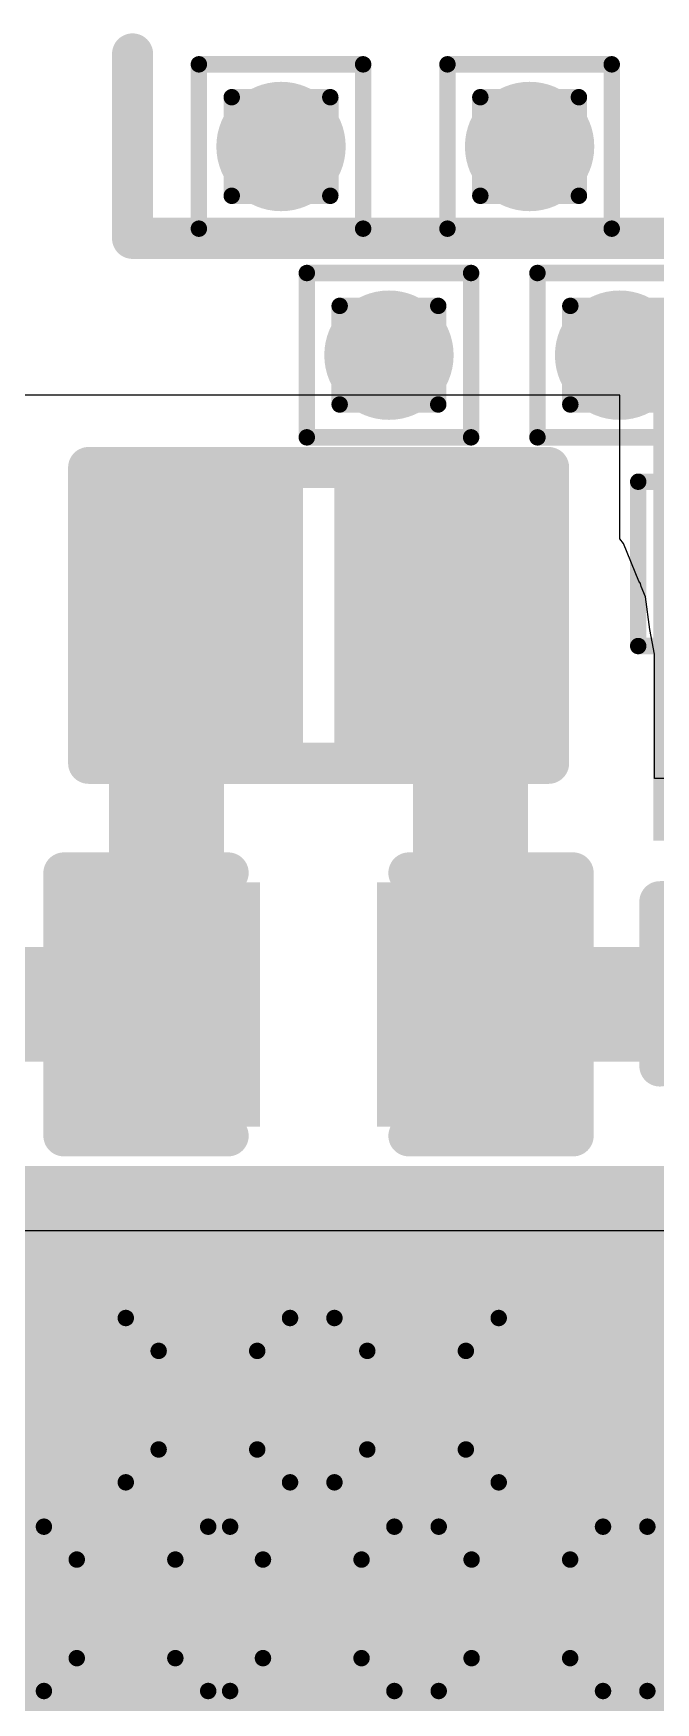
# Model space of a CAD drawing. Header units: inches. Extents: x -12 to 5357, y -8 to 5291.
# Drawn here: x 37.17 to 39.09, y 30.02 to 35.18 of the extents above; entities that cross this region are included whole.
import ezdxf

# ---------------------------------------------------------------- set-up
doc = ezdxf.new("R2010")
doc.units = ezdxf.units.IN
for name, color, linetype in [('Bottom Layer', 5, 'Continuous'), ('Drill Drawing', 1, 'Continuous'), ('Ground', 16, 'Continuous'), ('Power', 76, 'Continuous'), ('Top Layer', 1, 'Continuous'), ('Top Overlay', 2, 'Continuous'), ('Top Paste', 8, 'Continuous'), ('Top Solder', 216, 'Continuous'), ('Via Holes', 16, 'Continuous')]:
    doc.layers.add(name, color=color, linetype=linetype)

# ---------------------------------------------------------------- blocks, each defined once
blk = doc.blocks.new('IND_0402_65')
at = {"layer": 'Top Layer'}
for points in [[(-0.55, 0.3), (-0.15, 0.3), (-0.15, -0.3), (-0.55, -0.3)], [(0.15, 0.3), (0.55, 0.3), (0.55, -0.3), (0.15, -0.3)]]:
    blk.add_hatch(color=1, dxfattribs=at).paths.add_polyline_path(points)
at = {"layer": 'Top Paste'}
for points in [[(-0.55, 0.3), (-0.15, 0.3), (-0.15, -0.3), (-0.55, -0.3)], [(0.15, 0.3), (0.55, 0.3), (0.55, -0.3), (0.15, -0.3)]]:
    blk.add_hatch(color=8, dxfattribs=at).paths.add_polyline_path(points)
at = {"layer": 'Top Solder'}
for points in [[(-0.6516, 0.4016), (-0.0484, 0.4016), (-0.0484, -0.4016), (-0.6516, -0.4016)], [(0.0484, 0.4016), (0.6516, 0.4016), (0.6516, -0.4016), (0.0484, -0.4016)]]:
    blk.add_hatch(color=216, dxfattribs=at).paths.add_polyline_path(points)
at = {"layer": 'Top Overlay'}
for points in [[(-0.7112, -0.4572, 0.127, 0.127, 0), (-0.7112, 0.4572, 0.127, 0.127, 0)], [(-0.7112, 0.4572, 0.127, 0.127, 0), (-0.3048, 0.4572, 0.127, 0.127, 0)], [(-0.3048, 0.4572, 0.127, 0.127, 0), (0.7112, 0.4572, 0.127, 0.127, 0)], [(0.7112, -0.4572, 0.127, 0.127, 0), (0.7112, 0.4572, 0.127, 0.127, 0)], [(-0.7112, -0.4572, 0.127, 0.127, 0), (-0.3048, -0.4572, 0.127, 0.127, 0)], [(-0.3048, -0.4572, 0.127, 0.127, 0), (0.7112, -0.4572, 0.127, 0.127, 0)]]:
    blk.add_lwpolyline(points, format="xyseb", dxfattribs=at)
for points in [[(-0.7429, 0.4572, 0.0635, 0.0635, 1), (-0.6794, 0.4572, 0.0635, 0.0635, 1)], [(-0.7429, 0.4572, 0.0635, 0.0635, 1), (-0.6794, 0.4572, 0.0635, 0.0635, 1)], [(-0.3366, 0.4572, 0.0635, 0.0635, 1), (-0.2731, 0.4572, 0.0635, 0.0635, 1)], [(-0.3366, 0.4572, 0.0635, 0.0635, 1), (-0.2731, 0.4572, 0.0635, 0.0635, 1)], [(0.6794, 0.4572, 0.0635, 0.0635, 1), (0.7429, 0.4572, 0.0635, 0.0635, 1)], [(0.6794, 0.4572, 0.0635, 0.0635, 1), (0.7429, 0.4572, 0.0635, 0.0635, 1)], [(-0.7429, -0.4572, 0.0635, 0.0635, 1), (-0.6794, -0.4572, 0.0635, 0.0635, 1)], [(-0.7429, -0.4572, 0.0635, 0.0635, 1), (-0.6794, -0.4572, 0.0635, 0.0635, 1)], [(-0.3366, -0.4572, 0.0635, 0.0635, 1), (-0.2731, -0.4572, 0.0635, 0.0635, 1)], [(-0.3366, -0.4572, 0.0635, 0.0635, 1), (-0.2731, -0.4572, 0.0635, 0.0635, 1)], [(0.6794, -0.4572, 0.0635, 0.0635, 1), (0.7429, -0.4572, 0.0635, 0.0635, 1)], [(0.6794, -0.4572, 0.0635, 0.0635, 1), (0.7429, -0.4572, 0.0635, 0.0635, 1)]]:
    blk.add_lwpolyline(points, format="xyseb", close=True, dxfattribs=at)
blk = doc.blocks.new('C___0402_93')
at = {"layer": 'Top Layer'}
for points in [[(-0.6985, -0.3175), (-0.6985, 0.3175), (-0.2413, 0.3175), (-0.2413, -0.3175)], [(0.2413, -0.3175), (0.2413, 0.3175), (0.6985, 0.3175), (0.6985, -0.3175)]]:
    blk.add_hatch(color=1, dxfattribs=at).paths.add_polyline_path(points)
at = {"layer": 'Top Paste'}
for points in [[(-0.6985, -0.3175), (-0.6985, 0.3175), (-0.2413, 0.3175), (-0.2413, -0.3175)], [(0.2413, -0.3175), (0.2413, 0.3175), (0.6985, 0.3175), (0.6985, -0.3175)]]:
    blk.add_hatch(color=8, dxfattribs=at).paths.add_polyline_path(points)
at = {"layer": 'Top Solder'}
for points in [[(-0.7585, -0.3775), (-0.7585, 0.3775), (-0.1813, 0.3775), (-0.1813, -0.3775)], [(0.1813, -0.3775), (0.1813, 0.3775), (0.7585, 0.3775), (0.7585, -0.3775)]]:
    blk.add_hatch(color=216, dxfattribs=at).paths.add_polyline_path(points)
at = {"layer": 'Top Overlay'}
for points in [[(-0.7874, 0.4064, 0.127, 0.127, 0), (-0.7874, -0.4064, 0.127, 0.127, 0)], [(-0.2794, 0.4064, 0.127, 0.127, 0), (-0.7874, 0.4064, 0.127, 0.127, 0)], [(0.2794, 0.4064, 0.127, 0.127, 0), (0.7874, 0.4064, 0.127, 0.127, 0)], [(0.7874, 0.4064, 0.127, 0.127, 0), (0.7874, -0.4064, 0.127, 0.127, 0)], [(-0.7874, -0.4064, 0.127, 0.127, 0), (-0.2794, -0.4064, 0.127, 0.127, 0)], [(0.2794, -0.4064, 0.127, 0.127, 0), (0.7874, -0.4064, 0.127, 0.127, 0)]]:
    blk.add_lwpolyline(points, format="xyseb", dxfattribs=at)
for points in [[(-0.8191, 0.4064, 0.0635, 0.0635, 1), (-0.7556, 0.4064, 0.0635, 0.0635, 1)], [(-0.8191, 0.4064, 0.0635, 0.0635, 1), (-0.7556, 0.4064, 0.0635, 0.0635, 1)], [(-0.3112, 0.4064, 0.0635, 0.0635, 1), (-0.2477, 0.4064, 0.0635, 0.0635, 1)], [(0.2477, 0.4064, 0.0635, 0.0635, 1), (0.3111, 0.4064, 0.0635, 0.0635, 1)], [(0.7556, 0.4064, 0.0635, 0.0635, 1), (0.8191, 0.4064, 0.0635, 0.0635, 1)], [(0.7556, 0.4064, 0.0635, 0.0635, 1), (0.8191, 0.4064, 0.0635, 0.0635, 1)], [(-0.8191, -0.4064, 0.0635, 0.0635, 1), (-0.7556, -0.4064, 0.0635, 0.0635, 1)], [(-0.8191, -0.4064, 0.0635, 0.0635, 1), (-0.7556, -0.4064, 0.0635, 0.0635, 1)], [(-0.3112, -0.4064, 0.0635, 0.0635, 1), (-0.2477, -0.4064, 0.0635, 0.0635, 1)], [(0.2477, -0.4064, 0.0635, 0.0635, 1), (0.3111, -0.4064, 0.0635, 0.0635, 1)], [(0.7556, -0.4064, 0.0635, 0.0635, 1), (0.8191, -0.4064, 0.0635, 0.0635, 1)], [(0.7556, -0.4064, 0.0635, 0.0635, 1), (0.8191, -0.4064, 0.0635, 0.0635, 1)]]:
    blk.add_lwpolyline(points, format="xyseb", close=True, dxfattribs=at)
blk = doc.blocks.new('C___0402_98')
at = {"layer": 'Top Layer'}
for points in [[(-0.6985, -0.3175), (-0.6985, 0.3175), (-0.2413, 0.3175), (-0.2413, -0.3175)], [(0.2413, -0.3175), (0.2413, 0.3175), (0.6985, 0.3175), (0.6985, -0.3175)]]:
    blk.add_hatch(color=1, dxfattribs=at).paths.add_polyline_path(points)
at = {"layer": 'Top Paste'}
for points in [[(-0.6985, -0.3175), (-0.6985, 0.3175), (-0.2413, 0.3175), (-0.2413, -0.3175)], [(0.2413, -0.3175), (0.2413, 0.3175), (0.6985, 0.3175), (0.6985, -0.3175)]]:
    blk.add_hatch(color=8, dxfattribs=at).paths.add_polyline_path(points)
at = {"layer": 'Top Solder'}
for points in [[(-0.7585, -0.3775), (-0.7585, 0.3775), (-0.1813, 0.3775), (-0.1813, -0.3775)], [(0.1813, -0.3775), (0.1813, 0.3775), (0.7585, 0.3775), (0.7585, -0.3775)]]:
    blk.add_hatch(color=216, dxfattribs=at).paths.add_polyline_path(points)
at = {"layer": 'Top Overlay'}
for points in [[(-0.7874, -0.4064, 0.127, 0.127, 0), (-0.7874, 0.4064, 0.127, 0.127, 0)], [(-0.7874, 0.4064, 0.127, 0.127, 0), (-0.2794, 0.4064, 0.127, 0.127, 0)], [(0.2794, 0.4064, 0.127, 0.127, 0), (0.7874, 0.4064, 0.127, 0.127, 0)], [(0.7874, -0.4064, 0.127, 0.127, 0), (0.7874, 0.4064, 0.127, 0.127, 0)], [(-0.7874, -0.4064, 0.127, 0.127, 0), (-0.2794, -0.4064, 0.127, 0.127, 0)], [(0.2794, -0.4064, 0.127, 0.127, 0), (0.7874, -0.4064, 0.127, 0.127, 0)]]:
    blk.add_lwpolyline(points, format="xyseb", dxfattribs=at)
for points in [[(-0.8191, 0.4064, 0.0635, 0.0635, 1), (-0.7556, 0.4064, 0.0635, 0.0635, 1)], [(-0.8191, 0.4064, 0.0635, 0.0635, 1), (-0.7556, 0.4064, 0.0635, 0.0635, 1)], [(-0.3111, 0.4064, 0.0635, 0.0635, 1), (-0.2477, 0.4064, 0.0635, 0.0635, 1)], [(0.2477, 0.4064, 0.0635, 0.0635, 1), (0.3112, 0.4064, 0.0635, 0.0635, 1)], [(0.7556, 0.4064, 0.0635, 0.0635, 1), (0.8191, 0.4064, 0.0635, 0.0635, 1)], [(0.7556, 0.4064, 0.0635, 0.0635, 1), (0.8191, 0.4064, 0.0635, 0.0635, 1)], [(-0.8191, -0.4064, 0.0635, 0.0635, 1), (-0.7556, -0.4064, 0.0635, 0.0635, 1)], [(-0.8191, -0.4064, 0.0635, 0.0635, 1), (-0.7556, -0.4064, 0.0635, 0.0635, 1)], [(-0.3111, -0.4064, 0.0635, 0.0635, 1), (-0.2477, -0.4064, 0.0635, 0.0635, 1)], [(0.2477, -0.4064, 0.0635, 0.0635, 1), (0.3112, -0.4064, 0.0635, 0.0635, 1)], [(0.7556, -0.4064, 0.0635, 0.0635, 1), (0.8191, -0.4064, 0.0635, 0.0635, 1)], [(0.7556, -0.4064, 0.0635, 0.0635, 1), (0.8191, -0.4064, 0.0635, 0.0635, 1)]]:
    blk.add_lwpolyline(points, format="xyseb", close=True, dxfattribs=at)

msp = doc.modelspace()

# ---------------------------------------------------------------- hatches: boundary and pattern name
at = {"layer": 'Bottom Layer'}
h = msp.add_hatch(color=5, dxfattribs=at)
edge = h.paths.add_edge_path()
edge.add_arc((37.9323, 34.828), 0.2, 0, 360)
h = msp.add_hatch(color=5, dxfattribs=at)
edge = h.paths.add_edge_path()
edge.add_arc((38.701, 34.828), 0.2, 0, 360)
h = msp.add_hatch(color=5, dxfattribs=at)
edge = h.paths.add_edge_path()
edge.add_arc((38.2661, 34.1829), 0.2, 0, 360)
h = msp.add_hatch(color=5, dxfattribs=at)
edge = h.paths.add_edge_path()
edge.add_arc((38.9793, 34.1829), 0.2, 0, 360)
h = msp.add_hatch(color=5, dxfattribs=at)
edge = h.paths.add_edge_path()
edge.add_arc((37.7063, 30.9524), 0.2, 0, 360)
h = msp.add_hatch(color=5, dxfattribs=at)
edge = h.paths.add_edge_path()
edge.add_arc((38.3515, 30.9524), 0.2, 0, 360)
h = msp.add_hatch(color=5, dxfattribs=at)
edge = h.paths.add_edge_path()
edge.add_arc((37.4531, 30.3073), 0.2, 0, 360)
h = msp.add_hatch(color=5, dxfattribs=at)
edge = h.paths.add_edge_path()
edge.add_arc((38.0289, 30.3073), 0.2, 0, 360)
h = msp.add_hatch(color=5, dxfattribs=at)
edge = h.paths.add_edge_path()
edge.add_arc((38.674, 30.3073), 0.2, 0, 360)
at = {"layer": 'Ground'}
h = msp.add_hatch(color=16, dxfattribs=at)
edge = h.paths.add_edge_path()
edge.add_arc((37.9323, 34.828), 0.2, 0, 360)
h = msp.add_hatch(color=16, dxfattribs=at)
edge = h.paths.add_edge_path()
edge.add_arc((38.701, 34.828), 0.2, 0, 360)
h = msp.add_hatch(color=16, dxfattribs=at)
edge = h.paths.add_edge_path()
edge.add_arc((38.2661, 34.1829), 0.2, 0, 360)
h = msp.add_hatch(color=16, dxfattribs=at)
edge = h.paths.add_edge_path()
edge.add_arc((38.9793, 34.1829), 0.2, 0, 360)
h = msp.add_hatch(color=16, dxfattribs=at)
edge = h.paths.add_edge_path()
edge.add_arc((37.7063, 30.9524), 0.2, 0, 360)
h = msp.add_hatch(color=16, dxfattribs=at)
edge = h.paths.add_edge_path()
edge.add_arc((38.3515, 30.9524), 0.2, 0, 360)
h = msp.add_hatch(color=16, dxfattribs=at)
edge = h.paths.add_edge_path()
edge.add_arc((37.4531, 30.3073), 0.2, 0, 360)
h = msp.add_hatch(color=16, dxfattribs=at)
edge = h.paths.add_edge_path()
edge.add_arc((38.0289, 30.3073), 0.2, 0, 360)
h = msp.add_hatch(color=16, dxfattribs=at)
edge = h.paths.add_edge_path()
edge.add_arc((38.674, 30.3073), 0.2, 0, 360)
at = {"layer": 'Power'}
h = msp.add_hatch(color=76, dxfattribs=at)
edge = h.paths.add_edge_path()
edge.add_arc((37.9323, 34.828), 0.2, 0, 360)
h = msp.add_hatch(color=76, dxfattribs=at)
edge = h.paths.add_edge_path()
edge.add_arc((38.701, 34.828), 0.2, 0, 360)
h = msp.add_hatch(color=76, dxfattribs=at)
edge = h.paths.add_edge_path()
edge.add_arc((38.2661, 34.1829), 0.2, 0, 360)
h = msp.add_hatch(color=76, dxfattribs=at)
edge = h.paths.add_edge_path()
edge.add_arc((38.9793, 34.1829), 0.2, 0, 360)
h = msp.add_hatch(color=76, dxfattribs=at)
edge = h.paths.add_edge_path()
edge.add_arc((37.7063, 30.9524), 0.2, 0, 360)
h = msp.add_hatch(color=76, dxfattribs=at)
edge = h.paths.add_edge_path()
edge.add_arc((38.3515, 30.9524), 0.2, 0, 360)
h = msp.add_hatch(color=76, dxfattribs=at)
edge = h.paths.add_edge_path()
edge.add_arc((37.4531, 30.3073), 0.2, 0, 360)
h = msp.add_hatch(color=76, dxfattribs=at)
edge = h.paths.add_edge_path()
edge.add_arc((38.0289, 30.3073), 0.2, 0, 360)
h = msp.add_hatch(color=76, dxfattribs=at)
edge = h.paths.add_edge_path()
edge.add_arc((38.674, 30.3073), 0.2, 0, 360)
at = {"layer": 'Top Layer'}
h = msp.add_hatch(color=1, dxfattribs=at)
edge = h.paths.add_edge_path()
edge.add_arc((37.9323, 34.828), 0.2, 0, 360)
h = msp.add_hatch(color=1, dxfattribs=at)
edge = h.paths.add_edge_path()
edge.add_arc((38.701, 34.828), 0.2, 0, 360)
h = msp.add_hatch(color=1, dxfattribs=at)
edge = h.paths.add_edge_path()
edge.add_arc((38.2661, 34.1829), 0.2, 0, 360)
h = msp.add_hatch(color=1, dxfattribs=at)
edge = h.paths.add_edge_path()
edge.add_arc((38.9793, 34.1829), 0.2, 0, 360)
for points in [[(39.0837, 32.6818), (42.7584, 32.6818), (42.7584, 34.2703), (39.0837, 34.2703)], [(37.3779, 33.0784), (37.8986, 33.0784), (37.8986, 33.6784), (37.3779, 33.6784)], [(38.7192, 33.6784), (38.1986, 33.6784), (38.1986, 33.0784), (38.7192, 33.0784)], [(34.0217, 28.9523), (42.7584, 28.9523), (42.7584, 31.6759), (34.0217, 31.6759)]]:
    msp.add_hatch(color=1, dxfattribs=at).paths.add_polyline_path(points)
h = msp.add_hatch(color=1, dxfattribs=at)
edge = h.paths.add_edge_path()
edge.add_arc((37.7063, 30.9524), 0.2, 0, 360)
h = msp.add_hatch(color=1, dxfattribs=at)
edge = h.paths.add_edge_path()
edge.add_arc((38.3515, 30.9524), 0.2, 0, 360)
h = msp.add_hatch(color=1, dxfattribs=at)
edge = h.paths.add_edge_path()
edge.add_arc((37.4531, 30.3073), 0.2, 0, 360)
h = msp.add_hatch(color=1, dxfattribs=at)
edge = h.paths.add_edge_path()
edge.add_arc((38.0289, 30.3073), 0.2, 0, 360)
h = msp.add_hatch(color=1, dxfattribs=at)
edge = h.paths.add_edge_path()
edge.add_arc((38.674, 30.3073), 0.2, 0, 360)
at = {"layer": 'Via Holes'}
h = msp.add_hatch(color=7, dxfattribs=at)
edge = h.paths.add_edge_path()
edge.add_arc((37.9323, 34.828), 0.1, 0, 360)
h = msp.add_hatch(color=7, dxfattribs=at)
edge = h.paths.add_edge_path()
edge.add_arc((38.701, 34.828), 0.1, 0, 360)
h = msp.add_hatch(color=7, dxfattribs=at)
edge = h.paths.add_edge_path()
edge.add_arc((38.2661, 34.1829), 0.1, 0, 360)
h = msp.add_hatch(color=7, dxfattribs=at)
edge = h.paths.add_edge_path()
edge.add_arc((38.9793, 34.1829), 0.1, 0, 360)
h = msp.add_hatch(color=7, dxfattribs=at)
edge = h.paths.add_edge_path()
edge.add_arc((37.7063, 30.9524), 0.1, 0, 360)
h = msp.add_hatch(color=7, dxfattribs=at)
edge = h.paths.add_edge_path()
edge.add_arc((38.3515, 30.9524), 0.1, 0, 360)
h = msp.add_hatch(color=7, dxfattribs=at)
edge = h.paths.add_edge_path()
edge.add_arc((37.4531, 30.3073), 0.1, 0, 360)
h = msp.add_hatch(color=7, dxfattribs=at)
edge = h.paths.add_edge_path()
edge.add_arc((38.0289, 30.3073), 0.1, 0, 360)
h = msp.add_hatch(color=7, dxfattribs=at)
edge = h.paths.add_edge_path()
edge.add_arc((38.674, 30.3073), 0.1, 0, 360)

# ---------------------------------------------------------------- linework, layer by layer
at = {"layer": 'Drill Drawing'}
for points in [[(37.6783, 35.082, 0.0508, 0.0508, 0), (38.1863, 35.082, 0.0508, 0.0508, 0)], [(37.6783, 34.574, 0.0508, 0.0508, 0), (37.6783, 35.082, 0.0508, 0.0508, 0)], [(38.1863, 34.574, 0.0508, 0.0508, 0), (38.1863, 35.082, 0.0508, 0.0508, 0)], [(38.447, 35.082, 0.0508, 0.0508, 0), (38.955, 35.082, 0.0508, 0.0508, 0)], [(38.447, 34.574, 0.0508, 0.0508, 0), (38.447, 35.082, 0.0508, 0.0508, 0)], [(38.955, 34.574, 0.0508, 0.0508, 0), (38.955, 35.082, 0.0508, 0.0508, 0)], [(37.7799, 34.9804, 0.0508, 0.0508, 0), (38.0847, 34.9804, 0.0508, 0.0508, 0)], [(37.7799, 34.6756, 0.0508, 0.0508, 0), (37.7799, 34.9804, 0.0508, 0.0508, 0)], [(38.0847, 34.6756, 0.0508, 0.0508, 0), (38.0847, 34.9804, 0.0508, 0.0508, 0)], [(38.5486, 34.9804, 0.0508, 0.0508, 0), (38.8534, 34.9804, 0.0508, 0.0508, 0)], [(38.5486, 34.6756, 0.0508, 0.0508, 0), (38.5486, 34.9804, 0.0508, 0.0508, 0)], [(38.8534, 34.6756, 0.0508, 0.0508, 0), (38.8534, 34.9804, 0.0508, 0.0508, 0)], [(37.7799, 34.6756, 0.0508, 0.0508, 0), (38.0847, 34.6756, 0.0508, 0.0508, 0)], [(38.5486, 34.6756, 0.0508, 0.0508, 0), (38.8534, 34.6756, 0.0508, 0.0508, 0)], [(37.6783, 34.574, 0.0508, 0.0508, 0), (38.1863, 34.574, 0.0508, 0.0508, 0)], [(38.447, 34.574, 0.0508, 0.0508, 0), (38.955, 34.574, 0.0508, 0.0508, 0)], [(38.0121, 34.4369, 0.0508, 0.0508, 0), (38.5201, 34.4369, 0.0508, 0.0508, 0)], [(38.0121, 33.9289, 0.0508, 0.0508, 0), (38.0121, 34.4369, 0.0508, 0.0508, 0)], [(38.5201, 33.9289, 0.0508, 0.0508, 0), (38.5201, 34.4369, 0.0508, 0.0508, 0)], [(38.7253, 34.4369, 0.0508, 0.0508, 0), (39.2333, 34.4369, 0.0508, 0.0508, 0)], [(38.7253, 33.9289, 0.0508, 0.0508, 0), (38.7253, 34.4369, 0.0508, 0.0508, 0)], [(38.1137, 34.3353, 0.0508, 0.0508, 0), (38.4185, 34.3353, 0.0508, 0.0508, 0)], [(38.1137, 34.0305, 0.0508, 0.0508, 0), (38.1137, 34.3353, 0.0508, 0.0508, 0)], [(38.4185, 34.0305, 0.0508, 0.0508, 0), (38.4185, 34.3353, 0.0508, 0.0508, 0)], [(38.8269, 34.3353, 0.0508, 0.0508, 0), (39.1317, 34.3353, 0.0508, 0.0508, 0)], [(38.8269, 34.0305, 0.0508, 0.0508, 0), (38.8269, 34.3353, 0.0508, 0.0508, 0)], [(38.1137, 34.0305, 0.0508, 0.0508, 0), (38.4185, 34.0305, 0.0508, 0.0508, 0)], [(38.8269, 34.0305, 0.0508, 0.0508, 0), (39.1317, 34.0305, 0.0508, 0.0508, 0)], [(38.0121, 33.9289, 0.0508, 0.0508, 0), (38.5201, 33.9289, 0.0508, 0.0508, 0)], [(38.7253, 33.9289, 0.0508, 0.0508, 0), (39.2333, 33.9289, 0.0508, 0.0508, 0)], [(39.0369, 33.7917, 0.0508, 0.0508, 0), (39.5449, 33.7917, 0.0508, 0.0508, 0)], [(39.0369, 33.2837, 0.0508, 0.0508, 0), (39.0369, 33.7917, 0.0508, 0.0508, 0)], [(39.0369, 33.2837, 0.0508, 0.0508, 0), (39.5449, 33.2837, 0.0508, 0.0508, 0)], [(37.4523, 31.2064, 0.0508, 0.0508, 0), (37.9603, 31.2064, 0.0508, 0.0508, 0)], [(37.4523, 30.6984, 0.0508, 0.0508, 0), (37.4523, 31.2064, 0.0508, 0.0508, 0)], [(37.9603, 30.6984, 0.0508, 0.0508, 0), (37.9603, 31.2064, 0.0508, 0.0508, 0)], [(38.0975, 31.2064, 0.0508, 0.0508, 0), (38.6055, 31.2064, 0.0508, 0.0508, 0)], [(38.0975, 30.6984, 0.0508, 0.0508, 0), (38.0975, 31.2064, 0.0508, 0.0508, 0)], [(38.6055, 30.6984, 0.0508, 0.0508, 0), (38.6055, 31.2064, 0.0508, 0.0508, 0)], [(37.5539, 31.1048, 0.0508, 0.0508, 0), (37.8587, 31.1048, 0.0508, 0.0508, 0)], [(37.5539, 30.8, 0.0508, 0.0508, 0), (37.5539, 31.1048, 0.0508, 0.0508, 0)], [(37.8587, 30.8, 0.0508, 0.0508, 0), (37.8587, 31.1048, 0.0508, 0.0508, 0)], [(38.1991, 31.1048, 0.0508, 0.0508, 0), (38.5039, 31.1048, 0.0508, 0.0508, 0)], [(38.1991, 30.8, 0.0508, 0.0508, 0), (38.1991, 31.1048, 0.0508, 0.0508, 0)], [(38.5039, 30.8, 0.0508, 0.0508, 0), (38.5039, 31.1048, 0.0508, 0.0508, 0)], [(37.5539, 30.8, 0.0508, 0.0508, 0), (37.8587, 30.8, 0.0508, 0.0508, 0)], [(38.1991, 30.8, 0.0508, 0.0508, 0), (38.5039, 30.8, 0.0508, 0.0508, 0)], [(37.4523, 30.6984, 0.0508, 0.0508, 0), (37.9603, 30.6984, 0.0508, 0.0508, 0)], [(38.0975, 30.6984, 0.0508, 0.0508, 0), (38.6055, 30.6984, 0.0508, 0.0508, 0)], [(37.1991, 30.5613, 0.0508, 0.0508, 0), (37.7071, 30.5613, 0.0508, 0.0508, 0)], [(37.1991, 30.0533, 0.0508, 0.0508, 0), (37.1991, 30.5613, 0.0508, 0.0508, 0)], [(37.7071, 30.0533, 0.0508, 0.0508, 0), (37.7071, 30.5613, 0.0508, 0.0508, 0)], [(37.7749, 30.5613, 0.0508, 0.0508, 0), (38.2829, 30.5613, 0.0508, 0.0508, 0)], [(37.7749, 30.0533, 0.0508, 0.0508, 0), (37.7749, 30.5613, 0.0508, 0.0508, 0)], [(38.2829, 30.0533, 0.0508, 0.0508, 0), (38.2829, 30.5613, 0.0508, 0.0508, 0)], [(38.42, 30.5613, 0.0508, 0.0508, 0), (38.928, 30.5613, 0.0508, 0.0508, 0)], [(38.42, 30.0533, 0.0508, 0.0508, 0), (38.42, 30.5613, 0.0508, 0.0508, 0)], [(38.928, 30.0533, 0.0508, 0.0508, 0), (38.928, 30.5613, 0.0508, 0.0508, 0)], [(39.0652, 30.5613, 0.0508, 0.0508, 0), (39.5732, 30.5613, 0.0508, 0.0508, 0)], [(39.0652, 30.0533, 0.0508, 0.0508, 0), (39.0652, 30.5613, 0.0508, 0.0508, 0)], [(37.3007, 30.4597, 0.0508, 0.0508, 0), (37.6055, 30.4597, 0.0508, 0.0508, 0)], [(37.3007, 30.1549, 0.0508, 0.0508, 0), (37.3007, 30.4597, 0.0508, 0.0508, 0)], [(37.6055, 30.1549, 0.0508, 0.0508, 0), (37.6055, 30.4597, 0.0508, 0.0508, 0)], [(37.8765, 30.4597, 0.0508, 0.0508, 0), (38.1813, 30.4597, 0.0508, 0.0508, 0)], [(37.8765, 30.1549, 0.0508, 0.0508, 0), (37.8765, 30.4597, 0.0508, 0.0508, 0)], [(38.1813, 30.1549, 0.0508, 0.0508, 0), (38.1813, 30.4597, 0.0508, 0.0508, 0)], [(38.5216, 30.4597, 0.0508, 0.0508, 0), (38.8264, 30.4597, 0.0508, 0.0508, 0)], [(38.5216, 30.1549, 0.0508, 0.0508, 0), (38.5216, 30.4597, 0.0508, 0.0508, 0)], [(38.8264, 30.1549, 0.0508, 0.0508, 0), (38.8264, 30.4597, 0.0508, 0.0508, 0)], [(37.3007, 30.1549, 0.0508, 0.0508, 0), (37.6055, 30.1549, 0.0508, 0.0508, 0)], [(37.8765, 30.1549, 0.0508, 0.0508, 0), (38.1813, 30.1549, 0.0508, 0.0508, 0)], [(38.5216, 30.1549, 0.0508, 0.0508, 0), (38.8264, 30.1549, 0.0508, 0.0508, 0)], [(37.1991, 30.0533, 0.0508, 0.0508, 0), (37.7071, 30.0533, 0.0508, 0.0508, 0)], [(37.7749, 30.0533, 0.0508, 0.0508, 0), (38.2829, 30.0533, 0.0508, 0.0508, 0)], [(38.42, 30.0533, 0.0508, 0.0508, 0), (38.928, 30.0533, 0.0508, 0.0508, 0)], [(39.0652, 30.0533, 0.0508, 0.0508, 0), (39.5732, 30.0533, 0.0508, 0.0508, 0)]]:
    msp.add_lwpolyline(points, format="xyseb", dxfattribs=at)
for points in [[(37.6656, 35.082, 0.0254, 0.0254, 1), (37.691, 35.082, 0.0254, 0.0254, 1)], [(37.6656, 35.082, 0.0254, 0.0254, 1), (37.691, 35.082, 0.0254, 0.0254, 1)], [(38.1736, 35.082, 0.0254, 0.0254, 1), (38.199, 35.082, 0.0254, 0.0254, 1)], [(38.1736, 35.082, 0.0254, 0.0254, 1), (38.199, 35.082, 0.0254, 0.0254, 1)], [(38.4343, 35.082, 0.0254, 0.0254, 1), (38.4597, 35.082, 0.0254, 0.0254, 1)], [(38.4343, 35.082, 0.0254, 0.0254, 1), (38.4597, 35.082, 0.0254, 0.0254, 1)], [(38.9423, 35.082, 0.0254, 0.0254, 1), (38.9677, 35.082, 0.0254, 0.0254, 1)], [(38.9423, 35.082, 0.0254, 0.0254, 1), (38.9677, 35.082, 0.0254, 0.0254, 1)], [(37.7672, 34.9804, 0.0254, 0.0254, 1), (37.7926, 34.9804, 0.0254, 0.0254, 1)], [(37.7672, 34.9804, 0.0254, 0.0254, 1), (37.7926, 34.9804, 0.0254, 0.0254, 1)], [(38.072, 34.9804, 0.0254, 0.0254, 1), (38.0974, 34.9804, 0.0254, 0.0254, 1)], [(38.072, 34.9804, 0.0254, 0.0254, 1), (38.0974, 34.9804, 0.0254, 0.0254, 1)], [(38.5359, 34.9804, 0.0254, 0.0254, 1), (38.5613, 34.9804, 0.0254, 0.0254, 1)], [(38.5359, 34.9804, 0.0254, 0.0254, 1), (38.5613, 34.9804, 0.0254, 0.0254, 1)], [(38.8407, 34.9804, 0.0254, 0.0254, 1), (38.8661, 34.9804, 0.0254, 0.0254, 1)], [(38.8407, 34.9804, 0.0254, 0.0254, 1), (38.8661, 34.9804, 0.0254, 0.0254, 1)], [(37.7672, 34.6756, 0.0254, 0.0254, 1), (37.7926, 34.6756, 0.0254, 0.0254, 1)], [(37.7672, 34.6756, 0.0254, 0.0254, 1), (37.7926, 34.6756, 0.0254, 0.0254, 1)], [(38.072, 34.6756, 0.0254, 0.0254, 1), (38.0974, 34.6756, 0.0254, 0.0254, 1)], [(38.072, 34.6756, 0.0254, 0.0254, 1), (38.0974, 34.6756, 0.0254, 0.0254, 1)], [(38.5359, 34.6756, 0.0254, 0.0254, 1), (38.5613, 34.6756, 0.0254, 0.0254, 1)], [(38.5359, 34.6756, 0.0254, 0.0254, 1), (38.5613, 34.6756, 0.0254, 0.0254, 1)], [(38.8407, 34.6756, 0.0254, 0.0254, 1), (38.8661, 34.6756, 0.0254, 0.0254, 1)], [(38.8407, 34.6756, 0.0254, 0.0254, 1), (38.8661, 34.6756, 0.0254, 0.0254, 1)], [(37.6656, 34.574, 0.0254, 0.0254, 1), (37.691, 34.574, 0.0254, 0.0254, 1)], [(37.6656, 34.574, 0.0254, 0.0254, 1), (37.691, 34.574, 0.0254, 0.0254, 1)], [(38.1736, 34.574, 0.0254, 0.0254, 1), (38.199, 34.574, 0.0254, 0.0254, 1)], [(38.1736, 34.574, 0.0254, 0.0254, 1), (38.199, 34.574, 0.0254, 0.0254, 1)], [(38.4343, 34.574, 0.0254, 0.0254, 1), (38.4597, 34.574, 0.0254, 0.0254, 1)], [(38.4343, 34.574, 0.0254, 0.0254, 1), (38.4597, 34.574, 0.0254, 0.0254, 1)], [(38.9423, 34.574, 0.0254, 0.0254, 1), (38.9677, 34.574, 0.0254, 0.0254, 1)], [(38.9423, 34.574, 0.0254, 0.0254, 1), (38.9677, 34.574, 0.0254, 0.0254, 1)], [(37.9994, 34.4369, 0.0254, 0.0254, 1), (38.0248, 34.4369, 0.0254, 0.0254, 1)], [(37.9994, 34.4369, 0.0254, 0.0254, 1), (38.0248, 34.4369, 0.0254, 0.0254, 1)], [(38.5074, 34.4369, 0.0254, 0.0254, 1), (38.5328, 34.4369, 0.0254, 0.0254, 1)], [(38.5074, 34.4369, 0.0254, 0.0254, 1), (38.5328, 34.4369, 0.0254, 0.0254, 1)], [(38.7126, 34.4369, 0.0254, 0.0254, 1), (38.738, 34.4369, 0.0254, 0.0254, 1)], [(38.7126, 34.4369, 0.0254, 0.0254, 1), (38.738, 34.4369, 0.0254, 0.0254, 1)], [(38.101, 34.3353, 0.0254, 0.0254, 1), (38.1264, 34.3353, 0.0254, 0.0254, 1)], [(38.101, 34.3353, 0.0254, 0.0254, 1), (38.1264, 34.3353, 0.0254, 0.0254, 1)], [(38.4058, 34.3353, 0.0254, 0.0254, 1), (38.4312, 34.3353, 0.0254, 0.0254, 1)], [(38.4058, 34.3353, 0.0254, 0.0254, 1), (38.4312, 34.3353, 0.0254, 0.0254, 1)], [(38.8142, 34.3353, 0.0254, 0.0254, 1), (38.8396, 34.3353, 0.0254, 0.0254, 1)], [(38.8142, 34.3353, 0.0254, 0.0254, 1), (38.8396, 34.3353, 0.0254, 0.0254, 1)], [(38.101, 34.0305, 0.0254, 0.0254, 1), (38.1264, 34.0305, 0.0254, 0.0254, 1)], [(38.101, 34.0305, 0.0254, 0.0254, 1), (38.1264, 34.0305, 0.0254, 0.0254, 1)], [(38.4058, 34.0305, 0.0254, 0.0254, 1), (38.4312, 34.0305, 0.0254, 0.0254, 1)], [(38.4058, 34.0305, 0.0254, 0.0254, 1), (38.4312, 34.0305, 0.0254, 0.0254, 1)], [(38.8142, 34.0305, 0.0254, 0.0254, 1), (38.8396, 34.0305, 0.0254, 0.0254, 1)], [(38.8142, 34.0305, 0.0254, 0.0254, 1), (38.8396, 34.0305, 0.0254, 0.0254, 1)], [(37.9994, 33.9289, 0.0254, 0.0254, 1), (38.0248, 33.9289, 0.0254, 0.0254, 1)], [(37.9994, 33.9289, 0.0254, 0.0254, 1), (38.0248, 33.9289, 0.0254, 0.0254, 1)], [(38.5074, 33.9289, 0.0254, 0.0254, 1), (38.5328, 33.9289, 0.0254, 0.0254, 1)], [(38.5074, 33.9289, 0.0254, 0.0254, 1), (38.5328, 33.9289, 0.0254, 0.0254, 1)], [(38.7126, 33.9289, 0.0254, 0.0254, 1), (38.738, 33.9289, 0.0254, 0.0254, 1)], [(38.7126, 33.9289, 0.0254, 0.0254, 1), (38.738, 33.9289, 0.0254, 0.0254, 1)], [(39.0242, 33.7917, 0.0254, 0.0254, 1), (39.0496, 33.7917, 0.0254, 0.0254, 1)], [(39.0242, 33.7917, 0.0254, 0.0254, 1), (39.0496, 33.7917, 0.0254, 0.0254, 1)], [(39.0242, 33.2837, 0.0254, 0.0254, 1), (39.0496, 33.2837, 0.0254, 0.0254, 1)], [(39.0242, 33.2837, 0.0254, 0.0254, 1), (39.0496, 33.2837, 0.0254, 0.0254, 1)], [(37.4396, 31.2064, 0.0254, 0.0254, 1), (37.465, 31.2064, 0.0254, 0.0254, 1)], [(37.4396, 31.2064, 0.0254, 0.0254, 1), (37.465, 31.2064, 0.0254, 0.0254, 1)], [(37.9476, 31.2064, 0.0254, 0.0254, 1), (37.973, 31.2064, 0.0254, 0.0254, 1)], [(37.9476, 31.2064, 0.0254, 0.0254, 1), (37.973, 31.2064, 0.0254, 0.0254, 1)], [(38.0848, 31.2064, 0.0254, 0.0254, 1), (38.1102, 31.2064, 0.0254, 0.0254, 1)], [(38.0848, 31.2064, 0.0254, 0.0254, 1), (38.1102, 31.2064, 0.0254, 0.0254, 1)], [(38.5928, 31.2064, 0.0254, 0.0254, 1), (38.6182, 31.2064, 0.0254, 0.0254, 1)], [(38.5928, 31.2064, 0.0254, 0.0254, 1), (38.6182, 31.2064, 0.0254, 0.0254, 1)], [(37.5412, 31.1048, 0.0254, 0.0254, 1), (37.5666, 31.1048, 0.0254, 0.0254, 1)], [(37.5412, 31.1048, 0.0254, 0.0254, 1), (37.5666, 31.1048, 0.0254, 0.0254, 1)], [(37.846, 31.1048, 0.0254, 0.0254, 1), (37.8714, 31.1048, 0.0254, 0.0254, 1)], [(37.846, 31.1048, 0.0254, 0.0254, 1), (37.8714, 31.1048, 0.0254, 0.0254, 1)], [(38.1864, 31.1048, 0.0254, 0.0254, 1), (38.2118, 31.1048, 0.0254, 0.0254, 1)], [(38.1864, 31.1048, 0.0254, 0.0254, 1), (38.2118, 31.1048, 0.0254, 0.0254, 1)], [(38.4912, 31.1048, 0.0254, 0.0254, 1), (38.5166, 31.1048, 0.0254, 0.0254, 1)], [(38.4912, 31.1048, 0.0254, 0.0254, 1), (38.5166, 31.1048, 0.0254, 0.0254, 1)], [(37.5412, 30.8, 0.0254, 0.0254, 1), (37.5666, 30.8, 0.0254, 0.0254, 1)], [(37.5412, 30.8, 0.0254, 0.0254, 1), (37.5666, 30.8, 0.0254, 0.0254, 1)], [(37.846, 30.8, 0.0254, 0.0254, 1), (37.8714, 30.8, 0.0254, 0.0254, 1)], [(37.846, 30.8, 0.0254, 0.0254, 1), (37.8714, 30.8, 0.0254, 0.0254, 1)], [(38.1864, 30.8, 0.0254, 0.0254, 1), (38.2118, 30.8, 0.0254, 0.0254, 1)], [(38.1864, 30.8, 0.0254, 0.0254, 1), (38.2118, 30.8, 0.0254, 0.0254, 1)], [(38.4912, 30.8, 0.0254, 0.0254, 1), (38.5166, 30.8, 0.0254, 0.0254, 1)], [(38.4912, 30.8, 0.0254, 0.0254, 1), (38.5166, 30.8, 0.0254, 0.0254, 1)], [(37.4396, 30.6984, 0.0254, 0.0254, 1), (37.465, 30.6984, 0.0254, 0.0254, 1)], [(37.4396, 30.6984, 0.0254, 0.0254, 1), (37.465, 30.6984, 0.0254, 0.0254, 1)], [(37.9476, 30.6984, 0.0254, 0.0254, 1), (37.973, 30.6984, 0.0254, 0.0254, 1)], [(37.9476, 30.6984, 0.0254, 0.0254, 1), (37.973, 30.6984, 0.0254, 0.0254, 1)], [(38.0848, 30.6984, 0.0254, 0.0254, 1), (38.1102, 30.6984, 0.0254, 0.0254, 1)], [(38.0848, 30.6984, 0.0254, 0.0254, 1), (38.1102, 30.6984, 0.0254, 0.0254, 1)], [(38.5928, 30.6984, 0.0254, 0.0254, 1), (38.6182, 30.6984, 0.0254, 0.0254, 1)], [(38.5928, 30.6984, 0.0254, 0.0254, 1), (38.6182, 30.6984, 0.0254, 0.0254, 1)], [(37.1864, 30.5613, 0.0254, 0.0254, 1), (37.2118, 30.5613, 0.0254, 0.0254, 1)], [(37.1864, 30.5613, 0.0254, 0.0254, 1), (37.2118, 30.5613, 0.0254, 0.0254, 1)], [(37.6944, 30.5613, 0.0254, 0.0254, 1), (37.7198, 30.5613, 0.0254, 0.0254, 1)], [(37.6944, 30.5613, 0.0254, 0.0254, 1), (37.7198, 30.5613, 0.0254, 0.0254, 1)], [(37.7622, 30.5613, 0.0254, 0.0254, 1), (37.7876, 30.5613, 0.0254, 0.0254, 1)], [(37.7622, 30.5613, 0.0254, 0.0254, 1), (37.7876, 30.5613, 0.0254, 0.0254, 1)], [(38.2702, 30.5613, 0.0254, 0.0254, 1), (38.2956, 30.5613, 0.0254, 0.0254, 1)], [(38.2702, 30.5613, 0.0254, 0.0254, 1), (38.2956, 30.5613, 0.0254, 0.0254, 1)], [(38.4073, 30.5613, 0.0254, 0.0254, 1), (38.4327, 30.5613, 0.0254, 0.0254, 1)], [(38.4073, 30.5613, 0.0254, 0.0254, 1), (38.4327, 30.5613, 0.0254, 0.0254, 1)], [(38.9153, 30.5613, 0.0254, 0.0254, 1), (38.9407, 30.5613, 0.0254, 0.0254, 1)], [(38.9153, 30.5613, 0.0254, 0.0254, 1), (38.9407, 30.5613, 0.0254, 0.0254, 1)], [(39.0525, 30.5613, 0.0254, 0.0254, 1), (39.0779, 30.5613, 0.0254, 0.0254, 1)], [(39.0525, 30.5613, 0.0254, 0.0254, 1), (39.0779, 30.5613, 0.0254, 0.0254, 1)], [(37.288, 30.4597, 0.0254, 0.0254, 1), (37.3134, 30.4597, 0.0254, 0.0254, 1)], [(37.288, 30.4597, 0.0254, 0.0254, 1), (37.3134, 30.4597, 0.0254, 0.0254, 1)], [(37.5928, 30.4597, 0.0254, 0.0254, 1), (37.6182, 30.4597, 0.0254, 0.0254, 1)], [(37.5928, 30.4597, 0.0254, 0.0254, 1), (37.6182, 30.4597, 0.0254, 0.0254, 1)], [(37.8638, 30.4597, 0.0254, 0.0254, 1), (37.8892, 30.4597, 0.0254, 0.0254, 1)], [(37.8638, 30.4597, 0.0254, 0.0254, 1), (37.8892, 30.4597, 0.0254, 0.0254, 1)], [(38.1686, 30.4597, 0.0254, 0.0254, 1), (38.194, 30.4597, 0.0254, 0.0254, 1)], [(38.1686, 30.4597, 0.0254, 0.0254, 1), (38.194, 30.4597, 0.0254, 0.0254, 1)], [(38.5089, 30.4597, 0.0254, 0.0254, 1), (38.5343, 30.4597, 0.0254, 0.0254, 1)], [(38.5089, 30.4597, 0.0254, 0.0254, 1), (38.5343, 30.4597, 0.0254, 0.0254, 1)], [(38.8137, 30.4597, 0.0254, 0.0254, 1), (38.8391, 30.4597, 0.0254, 0.0254, 1)], [(38.8137, 30.4597, 0.0254, 0.0254, 1), (38.8391, 30.4597, 0.0254, 0.0254, 1)], [(37.288, 30.1549, 0.0254, 0.0254, 1), (37.3134, 30.1549, 0.0254, 0.0254, 1)], [(37.288, 30.1549, 0.0254, 0.0254, 1), (37.3134, 30.1549, 0.0254, 0.0254, 1)], [(37.5928, 30.1549, 0.0254, 0.0254, 1), (37.6182, 30.1549, 0.0254, 0.0254, 1)], [(37.5928, 30.1549, 0.0254, 0.0254, 1), (37.6182, 30.1549, 0.0254, 0.0254, 1)], [(37.8638, 30.1549, 0.0254, 0.0254, 1), (37.8892, 30.1549, 0.0254, 0.0254, 1)], [(37.8638, 30.1549, 0.0254, 0.0254, 1), (37.8892, 30.1549, 0.0254, 0.0254, 1)], [(38.1686, 30.1549, 0.0254, 0.0254, 1), (38.194, 30.1549, 0.0254, 0.0254, 1)], [(38.1686, 30.1549, 0.0254, 0.0254, 1), (38.194, 30.1549, 0.0254, 0.0254, 1)], [(38.5089, 30.1549, 0.0254, 0.0254, 1), (38.5343, 30.1549, 0.0254, 0.0254, 1)], [(38.5089, 30.1549, 0.0254, 0.0254, 1), (38.5343, 30.1549, 0.0254, 0.0254, 1)], [(38.8137, 30.1549, 0.0254, 0.0254, 1), (38.8391, 30.1549, 0.0254, 0.0254, 1)], [(38.8137, 30.1549, 0.0254, 0.0254, 1), (38.8391, 30.1549, 0.0254, 0.0254, 1)], [(37.1864, 30.0533, 0.0254, 0.0254, 1), (37.2118, 30.0533, 0.0254, 0.0254, 1)], [(37.1864, 30.0533, 0.0254, 0.0254, 1), (37.2118, 30.0533, 0.0254, 0.0254, 1)], [(37.6944, 30.0533, 0.0254, 0.0254, 1), (37.7198, 30.0533, 0.0254, 0.0254, 1)], [(37.6944, 30.0533, 0.0254, 0.0254, 1), (37.7198, 30.0533, 0.0254, 0.0254, 1)], [(37.7622, 30.0533, 0.0254, 0.0254, 1), (37.7876, 30.0533, 0.0254, 0.0254, 1)], [(37.7622, 30.0533, 0.0254, 0.0254, 1), (37.7876, 30.0533, 0.0254, 0.0254, 1)], [(38.2702, 30.0533, 0.0254, 0.0254, 1), (38.2956, 30.0533, 0.0254, 0.0254, 1)], [(38.2702, 30.0533, 0.0254, 0.0254, 1), (38.2956, 30.0533, 0.0254, 0.0254, 1)], [(38.4073, 30.0533, 0.0254, 0.0254, 1), (38.4327, 30.0533, 0.0254, 0.0254, 1)], [(38.4073, 30.0533, 0.0254, 0.0254, 1), (38.4327, 30.0533, 0.0254, 0.0254, 1)], [(38.9153, 30.0533, 0.0254, 0.0254, 1), (38.9407, 30.0533, 0.0254, 0.0254, 1)], [(38.9153, 30.0533, 0.0254, 0.0254, 1), (38.9407, 30.0533, 0.0254, 0.0254, 1)], [(39.0525, 30.0533, 0.0254, 0.0254, 1), (39.0779, 30.0533, 0.0254, 0.0254, 1)], [(39.0525, 30.0533, 0.0254, 0.0254, 1), (39.0779, 30.0533, 0.0254, 0.0254, 1)]]:
    msp.add_lwpolyline(points, format="xyseb", close=True, dxfattribs=at)
at = {"layer": 'Top Layer'}
for p, q in [((38.9796, 34.0594), (37.1176, 34.0594)), ((38.9796, 33.6156), (38.9796, 34.0594)), ((38.991, 33.6008), (38.9796, 33.6156)), ((39.0391, 33.4845), (38.991, 33.6008)), ((39.0444, 33.4767), (39.0391, 33.4845)), ((39.0462, 33.4674), (39.0444, 33.4767)), ((39.0593, 33.4358), (39.0462, 33.4674)), ((39.0727, 33.3344), (39.0593, 33.4358)), ((39.0877, 33.2587), (39.0727, 33.3344)), ((39.0877, 32.8744), (39.0877, 33.2587)), ((39.1278, 32.8744), (39.0877, 32.8744)), ((36.9688, 31.4774), (39.1278, 31.4774))]:
    msp.add_line(p, q, dxfattribs=at)
for points in [[(37.5784, 33.2582, 0.3551, 0.3551, -0.414214), (37.6986, 33.3784, 0.3551, 0.3551, 0)], [(38.3986, 33.3784, 0.3551, 0.3551, -0.414214), (38.5182, 33.2587, 0.3551, 0.3551, 0)], [(37.5784, 32.1759, 0.3551, 0.3551, 0), (37.5784, 33.2582, 0.3551, 0.3551, 0)], [(38.5182, 32.1759, 0.3551, 0.3551, 0), (38.5182, 33.2587, 0.3551, 0.3551, 0)], [(36.5391, 32.1759, 0.3551, 0.3551, 0), (37.5784, 32.1759, 0.3551, 0.3551, 0)], [(38.5182, 32.1759, 0.3551, 0.3551, 0), (39.5103, 32.1759, 0.3551, 0.3551, 0)]]:
    msp.add_lwpolyline(points, format="xyseb", dxfattribs=at)
for points in [[(37.6098, 33.3784, 0.1776, 0.1776, 1), (37.7873, 33.3784, 0.1776, 0.1776, 1)], [(38.3098, 33.3784, 0.1776, 0.1776, 1), (38.4873, 33.3784, 0.1776, 0.1776, 1)], [(37.4896, 33.2582, 0.1776, 0.1776, 1), (37.6672, 33.2582, 0.1776, 0.1776, 1)], [(37.4896, 33.2582, 0.1776, 0.1776, 1), (37.6672, 33.2582, 0.1776, 0.1776, 1)], [(38.4294, 33.2587, 0.1776, 0.1776, 1), (38.607, 33.2587, 0.1776, 0.1776, 1)], [(38.4294, 33.2587, 0.1776, 0.1776, 1), (38.607, 33.2587, 0.1776, 0.1776, 1)], [(37.4896, 32.1759, 0.1776, 0.1776, 1), (37.6672, 32.1759, 0.1776, 0.1776, 1)], [(37.4896, 32.1759, 0.1776, 0.1776, 1), (37.6672, 32.1759, 0.1776, 0.1776, 1)], [(38.4294, 32.1759, 0.1776, 0.1776, 1), (38.607, 32.1759, 0.1776, 0.1776, 1)], [(38.4294, 32.1759, 0.1776, 0.1776, 1), (38.607, 32.1759, 0.1776, 0.1776, 1)]]:
    msp.add_lwpolyline(points, format="xyseb", close=True, dxfattribs=at)
at = {"layer": 'Top Overlay'}
for points in [[(37.4733, 34.544, 0.127, 0.127, 0), (37.4733, 35.1142, 0.127, 0.127, 0)], [(37.4733, 34.544, 0.127, 0.127, 0), (39.3212, 34.544, 0.127, 0.127, 0)], [(37.3374, 31.4266, 0.127, 0.127, 0), (38.8357, 31.4266, 0.127, 0.127, 0)], [(37.3374, 30.5816, 0.127, 0.127, 0), (37.3374, 31.4266, 0.127, 0.127, 0)], [(38.8357, 30.656, 0.127, 0.127, 0), (38.8357, 31.4266, 0.127, 0.127, 0)], [(38.8357, 30.656, 0.127, 0.127, 0), (40.5994, 30.656, 0.127, 0.127, 0)], [(35.8013, 30.5816, 0.127, 0.127, 0), (37.3374, 30.5816, 0.127, 0.127, 0)]]:
    msp.add_lwpolyline(points, format="xyseb", dxfattribs=at)
for points in [[(37.4415, 35.1142, 0.0635, 0.0635, 1), (37.505, 35.1142, 0.0635, 0.0635, 1)], [(37.4415, 34.544, 0.0635, 0.0635, 1), (37.505, 34.544, 0.0635, 0.0635, 1)], [(37.4415, 34.544, 0.0635, 0.0635, 1), (37.505, 34.544, 0.0635, 0.0635, 1)], [(37.3056, 31.4266, 0.0635, 0.0635, 1), (37.3691, 31.4266, 0.0635, 0.0635, 1)], [(37.3056, 31.4266, 0.0635, 0.0635, 1), (37.3691, 31.4266, 0.0635, 0.0635, 1)], [(38.804, 31.4266, 0.0635, 0.0635, 1), (38.8675, 31.4266, 0.0635, 0.0635, 1)], [(38.804, 31.4266, 0.0635, 0.0635, 1), (38.8675, 31.4266, 0.0635, 0.0635, 1)], [(38.804, 30.656, 0.0635, 0.0635, 1), (38.8675, 30.656, 0.0635, 0.0635, 1)], [(38.804, 30.656, 0.0635, 0.0635, 1), (38.8675, 30.656, 0.0635, 0.0635, 1)], [(37.3056, 30.5816, 0.0635, 0.0635, 1), (37.3691, 30.5816, 0.0635, 0.0635, 1)], [(37.3056, 30.5816, 0.0635, 0.0635, 1), (37.3691, 30.5816, 0.0635, 0.0635, 1)]]:
    msp.add_lwpolyline(points, format="xyseb", close=True, dxfattribs=at)

# ---------------------------------------------------------------- block references
for name, p in [('IND_0402_65', (38.0486, 33.3784)), ('C___0402_98', (38.0483, 32.1759))]:
    msp.add_blockref(name, p)
at = {"rotation": 90}
msp.add_blockref('C___0402_93', (39.5103, 31.706), dxfattribs=at)

doc.saveas('drawing.dxf')
